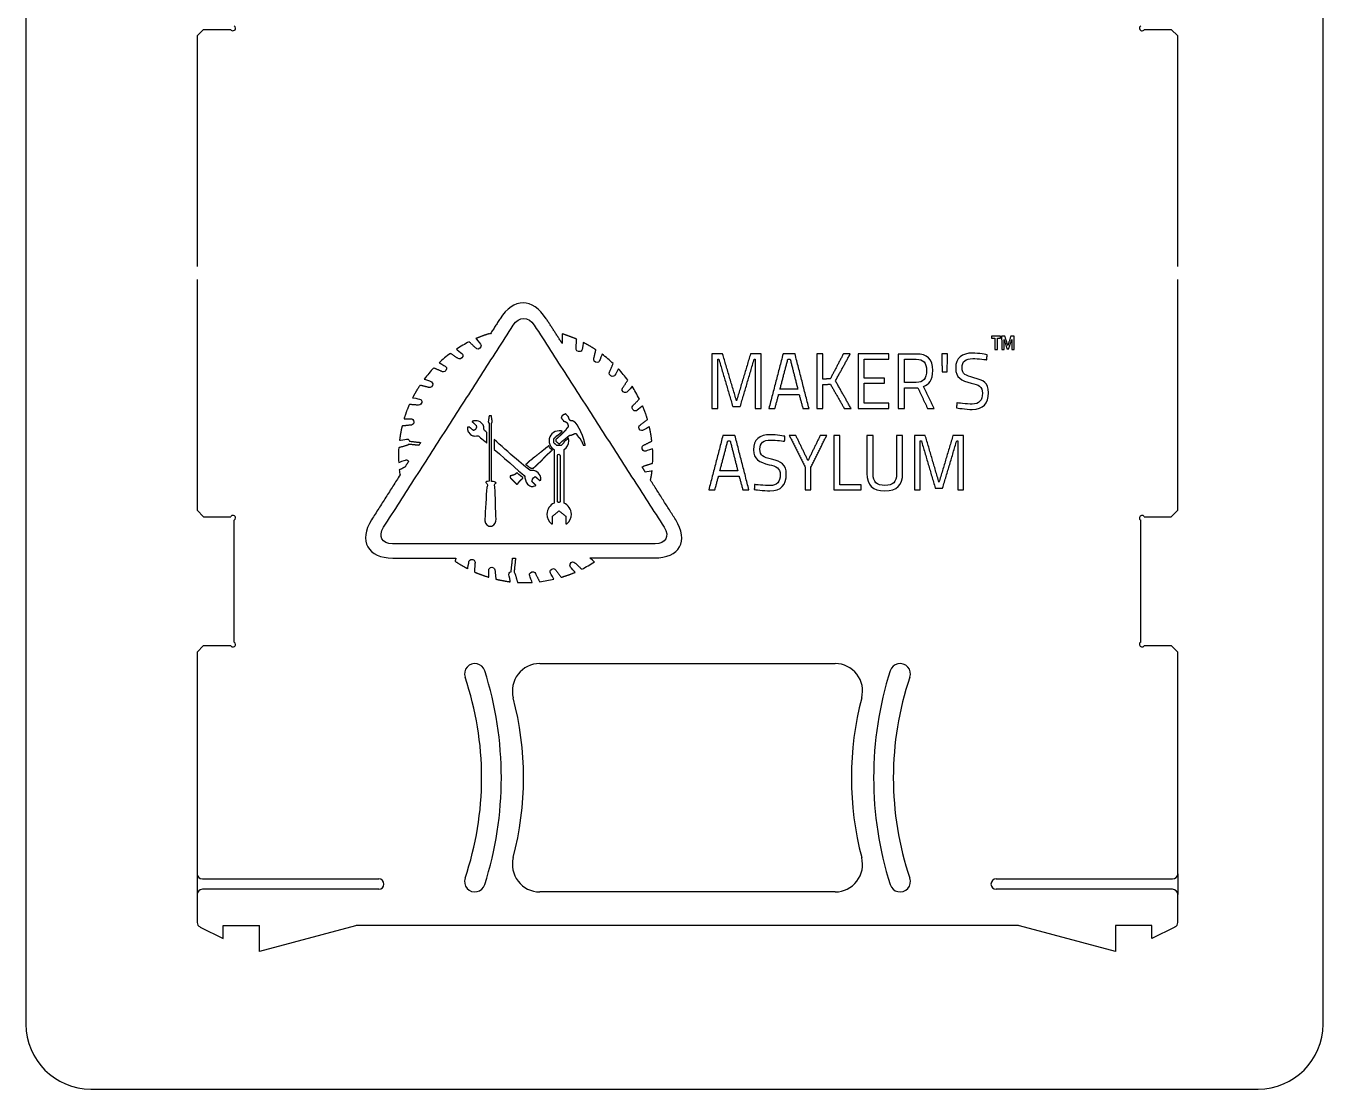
# Model space of a CAD drawing. Header units: millimetres. Extents: x 0 to 201, y 0 to 341.
# Drawn here: x 101 to 201, y 171 to 252.9 of the extents above; entities that cross this region are included whole.
import ezdxf

# ---------------------------------------------------------------- set-up
doc = ezdxf.new("R2010")
doc.units = ezdxf.units.MM
for name, color, linetype in [('Sketch', 7, 'CONTINUOUS'), ('Sketch003', 7, 'CONTINUOUS'), ('Sketch010', 7, 'CONTINUOUS')]:
    doc.layers.add(name, color=color, linetype=linetype)

msp = doc.modelspace()

# ---------------------------------------------------------------- linework, layer by layer
at = {"layer": 'Sketch'}
for p, q in [((101, 336), (101, 176)), ((201, 176), (201, 336)), ((106, 171), (196, 171))]:
    msp.add_line(p, q, dxfattribs=at)
for centre, start, end in [((106, 176), 180, -90), ((196, 176), -90, 0)]:
    msp.add_arc(centre, 5, start, end, dxfattribs=at)
at = {"layer": 'Sketch003'}
for p, q in [((114.7, 252.68), (114.2, 252.18)), ((114.2, 252.18), (114.2, 234.4)), ((114.7, 252.68), (116.79, 252.68)), ((187.21, 252.68), (189.3, 252.68)), ((189.8, 252.18), (189.3, 252.68)), ((189.8, 234.4), (189.8, 252.18)), ((114.2, 233.4), (114.2, 215.62)), ((189.8, 215.62), (189.8, 233.4)), ((114.2, 215.62), (114.7, 215.12)), ((114.7, 215.12), (116.79, 215.12)), ((187.21, 215.12), (189.3, 215.12)), ((189.3, 215.12), (189.8, 215.62)), ((117.06, 205.45), (117.06, 214.85)), ((186.94, 205.45), (186.94, 214.85)), ((114.7, 205.18), (114.2, 204.68)), ((114.7, 205.18), (116.79, 205.18)), ((187.21, 205.18), (189.3, 205.18)), ((189.8, 204.68), (189.3, 205.18)), ((114.2, 204.68), (114.2, 187.6)), ((189.8, 187.6), (189.8, 204.68)), ((140.61, 203.8), (163.39, 203.8)), ((114.2, 187.6), (114.2, 186)), ((114.6, 187.2), (128.2, 187.2)), ((175.8, 187.2), (189.4, 187.2)), ((189.8, 187.6), (189.8, 186)), ((114.2, 186), (114.2, 183.85)), ((128.2, 186.4), (114.6, 186.4)), ((163.39, 186.2), (140.61, 186.2)), ((189.4, 186.4), (175.8, 186.4)), ((189.8, 183.85), (189.8, 186)), ((114.42, 183.49), (116.2, 182.6)), ((116.2, 182.6), (116.2, 183.6)), ((116.2, 183.6), (119, 183.6)), ((119, 181.6), (119, 183.6)), ((126.41, 183.59), (119, 181.6)), ((177.48, 183.6), (126.52, 183.6)), ((185, 181.6), (177.59, 183.59)), ((185, 183.6), (185, 181.6)), ((187.8, 183.6), (185, 183.6)), ((187.8, 182.6), (187.8, 183.6)), ((189.58, 183.49), (187.8, 182.6))]:
    msp.add_line(p, q, dxfattribs=at)
for centre, radius, start, end in [((116.96, 252.78), 0.2, -150, 0), ((116.96, 252.78), 0.2, 0, 60), ((187.04, 252.78), 0.2, 120, -30), ((116.96, 215.02), 0.2, 0, 150), ((116.96, 215.02), 0.2, -60, 0), ((187.04, 215.02), 0.2, 30, -120), ((116.96, 205.28), 0.2, -150, 0), ((116.96, 205.28), 0.2, 0, 60), ((187.04, 205.28), 0.2, 120, -30), ((135.61, 203), 0.8, 17.606, -161.2816), ((110.4, 195), 27.25, -17.606, 17.606), ((140.61, 201.69), 2.11, 90, -165.36), ((163.39, 201.69), 2.11, -14.64, 90), ((193.6, 195), 27.25, 162.394, -162.394), ((168.39, 203), 0.8, -18.7184, 162.394), ((112, 195), 24.13, -18.7184, 18.7184), ((192, 195), 24.13, 161.2816, -161.2816), ((115, 195), 24.36, -14.64, 14.64), ((189, 195), 24.36, 165.36, -165.36), ((140.61, 188.31), 2.11, 165.36, -90), ((163.39, 188.31), 2.11, -90, 14.64), ((114.6, 187.6), 0.4, 180, -90), ((128.2, 186.8), 0.4, -90, 90), ((135.61, 187), 0.8, 161.2816, -17.606), ((168.39, 187), 0.8, -162.394, 18.7184), ((175.8, 186.8), 0.4, 90, -90), ((189.4, 187.6), 0.4, -90, 0), ((114.6, 186), 0.4, 90, 180), ((189.4, 186), 0.4, 0, 90), ((114.6, 183.85), 0.4, 180, -116.5651), ((126.52, 183.2), 0.4, 90, 105), ((177.48, 183.2), 0.4, 75, 90), ((189.4, 183.85), 0.4, -63.4349, 0)]:
    msp.add_arc(centre, radius, start, end, dxfattribs=at)
at = {"layer": 'Sketch010'}
for points, degree in [([(141.11, 230.38), (140.08, 232), (138.58, 232), (137.55, 230.38)], 3), ([(137.55, 230.38), (136.81, 229.22)], 1), ([(138.57, 229.88), (139.01, 230.58), (139.74, 230.58), (140.19, 229.88)], 3), ([(142.35, 228.46), (141.11, 230.38)], 1), ([(128.57, 214.3), (138.57, 229.88)], 1), ([(136.74, 229.23), (136.2, 229.07), (135.68, 228.85)], 2), ([(136.81, 229.22), (136.74, 229.23)], 1), ([(140.19, 229.88), (150.2, 214.31)], 1), ([(143.46, 228.8), (142.92, 229.04), (142.35, 229.21)], 2), ([(142.35, 229.21), (142.35, 228.67)], 1), ([(176.12, 229.04), (175.43, 229.04)], 1), ([(175.43, 229.04), (175.43, 228.87)], 1), ([(176.12, 228.87), (176.12, 229.04)], 1), ([(176.47, 229.04), (176.22, 229.04)], 1), ([(176.22, 229.04), (176.23, 228.01)], 1), ([(176.7, 228.32), (176.47, 229.04)], 1), ([(176.93, 229.04), (176.7, 228.32)], 1), ([(177.18, 229.04), (176.93, 229.04)], 1), ([(177.18, 228.01), (177.18, 229.04)], 1), ([(135.17, 228.6), (134.84, 228.43), (134.51, 228.25), (134.19, 228.04)], 3), ([(134.19, 228.04), (134.21, 228.03), (134.54, 227.75), (134.6, 227.69)], 3), ([(135.67, 228.13), (135.17, 228.6)], 1), ([(135.99, 228.1), (135.83, 227.96), (135.67, 228.13), (135.67, 228.13)], 3), ([(135.68, 228.85), (135.68, 228.85), (135.98, 228.5), (136.04, 228.43)], 3), ([(136.04, 228.43), (136.08, 228.37), (136.15, 228.24), (135.99, 228.1)], 3), ([(142.35, 228.67), (142.35, 228.66), (142.35, 228.47), (142.35, 228.46)], 3), ([(143.59, 227.85), (143.38, 227.89), (143.41, 228.12), (143.41, 228.12)], 3), ([(143.41, 228.12), (143.46, 228.8)], 1), ([(143.88, 228.02), (143.86, 227.94), (143.8, 227.81), (143.59, 227.85)], 3), ([(143.97, 228.55), (143.97, 228.53), (143.89, 228.1), (143.88, 228.02)], 3), ([(144.94, 227.98), (144.47, 228.3), (143.97, 228.55)], 2), ([(175.43, 228.87), (175.7, 228.87)], 1), ([(175.7, 228.87), (175.7, 228.02)], 1), ([(175.7, 228.02), (175.89, 228.02)], 1), ([(175.89, 228.02), (175.89, 228.87)], 1), ([(175.89, 228.87), (176.12, 228.87)], 1), ([(176.23, 228.01), (176.41, 228.01)], 1), ([(176.41, 228.01), (176.41, 228.78)], 1), ([(176.41, 228.78), (176.63, 228.07)], 1), ([(176.63, 228.07), (176.77, 228.07)], 1), ([(176.77, 228.07), (177, 228.78)], 1), ([(177, 228.78), (177, 228.01)], 1), ([(177, 228.01), (177.18, 228.01)], 1), ([(133.72, 227.71), (133.41, 227.49), (133.13, 227.24), (132.85, 226.99)], 3), ([(134.29, 227.33), (133.72, 227.71)], 1), ([(134.61, 227.36), (134.48, 227.19), (134.29, 227.33), (134.29, 227.33)], 3), ([(134.6, 227.69), (134.66, 227.64), (134.74, 227.52), (134.61, 227.36)], 3), ([(144.92, 227.02), (144.72, 227.1), (144.78, 227.32), (144.78, 227.32)], 3), ([(144.78, 227.32), (144.94, 227.98)], 1), ([(145.23, 227.15), (145.2, 227.07), (145.11, 226.96), (144.92, 227.02)], 3), ([(145.42, 227.65), (145.41, 227.61), (145.26, 227.21), (145.23, 227.15)], 3), ([(146.27, 226.92), (146.01, 227.17), (145.71, 227.42), (145.42, 227.65)], 3), ([(154.71, 227.67), (153.89, 227.67)], 1), ([(153.89, 227.67), (153.89, 223.46)], 1), ([(154.33, 223.46), (154.33, 227.25)], 1), ([(154.33, 227.25), (154.42, 227.25)], 1), ([(154.42, 227.25), (155.49, 223.61)], 1), ([(155.78, 224.06), (154.71, 227.67)], 1), ([(156.86, 227.67), (155.78, 224.06)], 1), ([(156.07, 223.61), (157.14, 227.25)], 1), ([(157.67, 227.67), (156.86, 227.67)], 1), ([(157.14, 227.25), (157.23, 227.25)], 1), ([(157.23, 227.25), (157.23, 223.46)], 1), ([(157.67, 223.46), (157.67, 227.67)], 1), ([(159.37, 227.67), (158.27, 223.46)], 1), ([(159.13, 224.94), (159.74, 227.25)], 1), ([(160.29, 227.67), (159.37, 227.67)], 1), ([(159.74, 227.25), (159.92, 227.25)], 1), ([(159.92, 227.25), (160.51, 224.94)], 1), ([(161.37, 223.46), (160.29, 227.67)], 1), ([(162.44, 227.67), (161.98, 227.67)], 1), ([(161.98, 227.67), (161.98, 223.46)], 1), ([(162.44, 225.72), (162.44, 227.67)], 1), ([(164.02, 227.67), (163.01, 225.75)], 1), ([(163.41, 225.59), (164.55, 227.67)], 1), ([(164.55, 227.67), (164.02, 227.67)], 1), ([(167.52, 227.67), (165.17, 227.67)], 1), ([(165.17, 227.67), (165.17, 223.46)], 1), ([(165.63, 225.81), (165.63, 227.25)], 1), ([(165.63, 227.25), (167.52, 227.25)], 1), ([(167.52, 227.25), (167.52, 227.67)], 1), ([(169.64, 227.66), (168.25, 227.66)], 1), ([(168.25, 227.66), (168.25, 223.45)], 1), ([(168.72, 225.47), (168.72, 227.26)], 1), ([(168.72, 227.26), (169.64, 227.26)], 1), ([(170.91, 226.39), (170.91, 227.27), (170.47, 227.66), (169.64, 227.66)], 3), ([(169.64, 227.26), (170.18, 227.26), (170.43, 226.98), (170.43, 226.39)], 3), ([(172.04, 227.68), (171.61, 227.68)], 1), ([(171.61, 227.68), (171.63, 226.29)], 1), ([(172.03, 226.29), (172.04, 227.68)], 1), ([(173.98, 227.73), (173.14, 227.73), (172.68, 227.36), (172.68, 226.56)], 3), ([(173.17, 226.6), (173.17, 227.11), (173.44, 227.31), (174, 227.31)], 3), ([(175.1, 227.6), (175.1, 227.6), (174.45, 227.73), (173.98, 227.73)], 3), ([(174, 227.31), (174.41, 227.31), (175.08, 227.22), (175.08, 227.22)], 3), ([(175.08, 227.22), (175.1, 227.6)], 1), ([(132.44, 226.59), (132.19, 226.32), (131.94, 226.02), (131.71, 225.73)], 3), ([(133.07, 226.31), (132.44, 226.59)], 1), ([(132.85, 226.99), (132.89, 226.98), (133.25, 226.76), (133.32, 226.72)], 3), ([(133.38, 226.4), (133.28, 226.21), (133.07, 226.31), (133.07, 226.31)], 3), ([(133.32, 226.72), (133.38, 226.68), (133.49, 226.58), (133.38, 226.4)], 3), ([(146.08, 225.98), (145.9, 226.08), (146, 226.29), (146, 226.29)], 3), ([(146, 226.29), (146.27, 226.92)], 1), ([(146.41, 226.04), (146.37, 225.98), (146.27, 225.87), (146.08, 225.98)], 3), ([(146.68, 226.51), (146.66, 226.47), (146.45, 226.11), (146.41, 226.04)], 3), ([(147.4, 225.64), (147.18, 225.95), (146.93, 226.23), (146.68, 226.51)], 3), ([(170.43, 226.39), (170.43, 225.77), (170.18, 225.47), (169.64, 225.47)], 3), ([(170.2, 225.16), (170.6, 225.3), (170.91, 225.62), (170.91, 226.39)], 3), ([(171.63, 226.29), (172.03, 226.29)], 1), ([(172.68, 226.56), (172.68, 225.84), (173.1, 225.61), (173.88, 225.42)], 3), ([(174.08, 225.83), (173.44, 226), (173.17, 226.1), (173.17, 226.6)], 3), ([(131.38, 225.25), (131.06, 224.78), (130.81, 224.29)], 2), ([(132.04, 225.09), (131.38, 225.25)], 1), ([(131.71, 225.73), (131.75, 225.72), (132.15, 225.57), (132.21, 225.54)], 3), ([(132.34, 225.23), (132.26, 225.03), (132.04, 225.09), (132.04, 225.09)], 3), ([(132.21, 225.54), (132.29, 225.51), (132.4, 225.43), (132.34, 225.23)], 3), ([(147.04, 224.75), (146.88, 224.88), (147.02, 225.07), (147.02, 225.07)], 3), ([(147.02, 225.07), (147.4, 225.64)], 1), ([(147.73, 225.17), (147.72, 225.15), (147.43, 224.82), (147.38, 224.76)], 3), ([(148.29, 224.19), (148.12, 224.52), (147.94, 224.86), (147.73, 225.17)], 3), ([(163.01, 225.75), (162.44, 225.72)], 1), ([(162.44, 225.31), (163.02, 225.33)], 1), ([(162.44, 223.46), (162.44, 225.31)], 1), ([(163.02, 225.33), (164.09, 223.46)], 1), ([(164.61, 223.46), (163.41, 225.59)], 1), ([(167.18, 225.81), (165.63, 225.81)], 1), ([(165.63, 223.88), (165.63, 225.4)], 1), ([(165.63, 225.4), (167.18, 225.4)], 1), ([(167.18, 225.4), (167.18, 225.81)], 1), ([(169.64, 225.47), (168.72, 225.47)], 1), ([(168.72, 223.45), (168.72, 225.06)], 1), ([(168.72, 225.06), (169.76, 225.06)], 1), ([(169.76, 225.06), (170.51, 223.46)], 1), ([(171.01, 223.46), (170.2, 225.16)], 1), ([(173.88, 225.42), (174.45, 225.29), (174.74, 225.15), (174.74, 224.64)], 3), ([(175.21, 224.68), (175.21, 225.44), (174.83, 225.64), (174.08, 225.83)], 3), ([(130.81, 224.29), (130.82, 224.29), (131.26, 224.2), (131.34, 224.19)], 3), ([(131.34, 224.19), (131.42, 224.17), (131.55, 224.11), (131.51, 223.91)], 3), ([(147.38, 224.76), (147.33, 224.7), (147.21, 224.62), (147.04, 224.75)], 3), ([(147.81, 223.7), (148.29, 224.19)], 1), ([(158.74, 223.46), (159.03, 224.53)], 1), ([(159.03, 224.53), (160.61, 224.53)], 1), ([(160.51, 224.94), (159.13, 224.94)], 1), ([(160.61, 224.53), (160.9, 223.46)], 1), ([(173.95, 223.39), (174.81, 223.39), (175.21, 223.84), (175.21, 224.68)], 3), ([(174.74, 224.64), (174.74, 224.09), (174.49, 223.8), (173.95, 223.8)], 3), ([(130.56, 223.77), (130.32, 223.23), (130.15, 222.66)], 2), ([(131.24, 223.72), (130.56, 223.77)], 1), ([(131.51, 223.91), (131.47, 223.7), (131.24, 223.72), (131.24, 223.72)], 3), ([(142.5, 223), (142.48, 222.99)], 1), ([(142.52, 223.01), (142.5, 223)], 1), ([(142.55, 223.01), (142.52, 223.01)], 1), ([(142.57, 223.02), (142.55, 223.01)], 1), ([(142.6, 223.03), (142.57, 223.02)], 1), ([(142.61, 223.04), (142.6, 223.03)], 1), ([(142.83, 222.81), (142.61, 223.04)], 1), ([(147.79, 223.37), (147.65, 223.53), (147.81, 223.7), (147.81, 223.7)], 3), ([(148.12, 223.33), (148.06, 223.28), (147.93, 223.21), (147.79, 223.37)], 3), ([(148.54, 223.67), (148.54, 223.67), (148.19, 223.37), (148.12, 223.33)], 3), ([(148.92, 222.61), (148.76, 223.15), (148.54, 223.67)], 2), ([(153.89, 223.46), (154.33, 223.46)], 1), ([(155.49, 223.61), (156.07, 223.61)], 1), ([(157.23, 223.46), (157.67, 223.46)], 1), ([(158.27, 223.46), (158.74, 223.46)], 1), ([(160.9, 223.46), (161.37, 223.46)], 1), ([(161.98, 223.46), (162.44, 223.46)], 1), ([(164.09, 223.46), (164.61, 223.46)], 1), ([(165.17, 223.46), (167.52, 223.46)], 1), ([(167.52, 223.88), (165.63, 223.88)], 1), ([(167.52, 223.46), (167.52, 223.88)], 1), ([(168.25, 223.45), (168.72, 223.45)], 1), ([(170.51, 223.46), (171.01, 223.46)], 1), ([(172.77, 223.89), (172.74, 223.51)], 1), ([(172.74, 223.51), (172.74, 223.51), (173.47, 223.39), (173.95, 223.39)], 3), ([(173.95, 223.8), (173.55, 223.8), (172.77, 223.89), (172.77, 223.89)], 3), ([(130, 222.11), (129.87, 221.56), (129.8, 221.01)], 2), ([(130.68, 222.18), (130, 222.11)], 1), ([(130.15, 222.66), (130.69, 222.66)], 1), ([(130.91, 222.41), (130.91, 222.2), (130.68, 222.18), (130.68, 222.18)], 3), ([(130.69, 222.66), (130.77, 222.66), (130.91, 222.62), (130.91, 222.41)], 3), ([(135.04, 222.02), (135.04, 222.02), (134.96, 221.72), (135.27, 221.45)], 3), ([(135.19, 222.03), (135.04, 222.02)], 1), ([(135.5, 221.76), (135.19, 222.03)], 1), ([(135.42, 222.47), (135.39, 222.45), (135.39, 222.45)], 2), ([(135.39, 222.45), (135.72, 222.15)], 1), ([(135.5, 222.5), (135.42, 222.47)], 1), ([(135.67, 222.52), (135.56, 222.52), (135.5, 222.5)], 2), ([(135.71, 222.52), (135.67, 222.52)], 1), ([(136.13, 222.33), (135.96, 222.48), (135.81, 222.52), (135.71, 222.52)], 3), ([(135.72, 222.15), (135.74, 222.06), (135.73, 221.99), (135.71, 221.94)], 3), ([(136.33, 221.8), (136.3, 221.91), (136.32, 222.16), (136.13, 222.33)], 3), ([(136.71, 222.9), (136.64, 222.44)], 1), ([(136.64, 222.44), (136.64, 222.44), (136.72, 222.31), (136.72, 222.31)], 3), ([(136.88, 222.9), (136.71, 222.9)], 1), ([(136.72, 222.31), (136.72, 217.85)], 1), ([(136.95, 222.44), (136.88, 222.9)], 1), ([(136.89, 222.3), (136.89, 222.3), (136.95, 222.44), (136.95, 222.44)], 3), ([(136.89, 217.84), (136.89, 222.3)], 1), ([(142.28, 222.78), (142.27, 222.76)], 1), ([(142.27, 222.76), (142.27, 222.74)], 1), ([(142.27, 222.74), (142.45, 222.49)], 1), ([(142.29, 222.82), (142.28, 222.8)], 1), ([(142.28, 222.8), (142.28, 222.78)], 1), ([(142.3, 222.84), (142.29, 222.82)], 1), ([(142.31, 222.85), (142.3, 222.84)], 1), ([(142.32, 222.87), (142.31, 222.85)], 1), ([(142.33, 222.89), (142.32, 222.87)], 1), ([(142.34, 222.9), (142.33, 222.89)], 1), ([(142.36, 222.91), (142.34, 222.9)], 1), ([(142.37, 222.93), (142.36, 222.91)], 1), ([(142.38, 222.94), (142.37, 222.93)], 1), ([(142.4, 222.95), (142.38, 222.94)], 1), ([(142.41, 222.95), (142.4, 222.95)], 1), ([(142.42, 222.96), (142.41, 222.95)], 1), ([(142.44, 222.97), (142.42, 222.96)], 1), ([(142.46, 222.98), (142.44, 222.97)], 1), ([(142.45, 222.49), (142.47, 222.48)], 1), ([(142.48, 222.99), (142.46, 222.98)], 1), ([(142.47, 222.48), (142.5, 222.48)], 1), ([(142.5, 222.48), (142.52, 222.47)], 1), ([(142.52, 222.47), (142.54, 222.47)], 1), ([(142.54, 222.47), (142.58, 222.45)], 1), ([(142.58, 222.45), (142.61, 222.43)], 1), ([(142.61, 222.43), (142.65, 222.41)], 1), ([(142.65, 222.41), (142.68, 222.39)], 1), ([(142.68, 222.39), (142.69, 222.37)], 1), ([(142.69, 222.37), (142.7, 222.37)], 1), ([(142.7, 222.37), (142.72, 222.35)], 1), ([(142.72, 222.35), (142.73, 222.34)], 1), ([(142.73, 222.34), (142.74, 222.32)], 1), ([(142.74, 222.32), (142.75, 222.3)], 1), ([(142.75, 222.3), (142.75, 222.28)], 1), ([(142.75, 222.28), (142.76, 222.26)], 1), ([(142.76, 222.26), (142.77, 222.25)], 1), ([(142.77, 222.25), (142.77, 222.22)], 1), ([(142.77, 222.22), (142.78, 222.2)], 1), ([(142.78, 222.2), (142.78, 222.18)], 1), ([(142.78, 222.18), (142.79, 222.17)], 1), ([(142.79, 222.04), (142.78, 221.99)], 1), ([(142.79, 222.17), (142.79, 222.14)], 1), ([(142.79, 222.14), (142.79, 222.12)], 1), ([(142.79, 222.12), (142.79, 222.09)], 1), ([(142.79, 222.09), (142.79, 222.04)], 1), ([(142.84, 222.79), (142.83, 222.81)], 1), ([(142.84, 222.76), (142.84, 222.79)], 1), ([(142.85, 222.75), (142.84, 222.76)], 1), ([(142.86, 222.73), (142.85, 222.75)], 1), ([(142.86, 222.72), (142.86, 222.73)], 1), ([(142.86, 222.71), (142.86, 222.72)], 1), ([(142.87, 222.69), (142.86, 222.71)], 1), ([(142.88, 222.67), (142.87, 222.69)], 1), ([(142.89, 222.65), (142.88, 222.67)], 1), ([(142.89, 222.64), (142.89, 222.65)], 1), ([(142.9, 222.62), (142.89, 222.64)], 1), ([(142.91, 222.61), (142.9, 222.62)], 1), ([(142.92, 222.59), (142.91, 222.61)], 1), ([(142.93, 222.58), (142.92, 222.59)], 1), ([(142.93, 222.57), (142.93, 222.58)], 1), ([(142.94, 222.57), (142.93, 222.57)], 1), ([(142.95, 222.57), (142.94, 222.57)], 1), ([(142.96, 222.55), (142.95, 222.57)], 1), ([(142.97, 222.54), (142.96, 222.55)], 1), ([(142.98, 222.54), (142.97, 222.54)], 1), ([(142.98, 222.53), (142.98, 222.54)], 1), ([(142.99, 222.52), (142.98, 222.53)], 1), ([(143, 222.52), (142.99, 222.52)], 1), ([(143, 222.51), (143, 222.52)], 1), ([(143.01, 222.51), (143, 222.51)], 1), ([(143.02, 222.51), (143.01, 222.51)], 1), ([(143.03, 222.5), (143.02, 222.51)], 1), ([(143.04, 222.5), (143.03, 222.5)], 1), ([(143.05, 222.5), (143.04, 222.5)], 1), ([(143.07, 222.5), (143.05, 222.5)], 1), ([(143.08, 222.5), (143.07, 222.5)], 1), ([(143.09, 222.5), (143.08, 222.5)], 1), ([(143.1, 222.5), (143.09, 222.5)], 1), ([(143.12, 222.5), (143.1, 222.5)], 1), ([(143.13, 222.51), (143.12, 222.5)], 1), ([(143.14, 222.51), (143.13, 222.51)], 1), ([(143.17, 222.5), (143.14, 222.51)], 1), ([(143.19, 222.48), (143.17, 222.5)], 1), ([(143.22, 222.47), (143.19, 222.48)], 1), ([(143.25, 222.45), (143.22, 222.47)], 1), ([(143.29, 222.42), (143.25, 222.45)], 1), ([(143.31, 222.4), (143.29, 222.42)], 1), ([(143.34, 222.38), (143.31, 222.4)], 1), ([(143.37, 222.36), (143.34, 222.38)], 1), ([(143.39, 222.33), (143.37, 222.36)], 1), ([(143.42, 222.3), (143.39, 222.33)], 1), ([(143.45, 222.26), (143.42, 222.3)], 1), ([(143.47, 222.22), (143.45, 222.26)], 1), ([(143.5, 222.19), (143.47, 222.22)], 1), ([(143.53, 222.16), (143.5, 222.19)], 1), ([(143.55, 222.11), (143.53, 222.16)], 1), ([(143.57, 222.07), (143.55, 222.11)], 1), ([(143.62, 221.99), (143.57, 222.07)], 1), ([(148.28, 221.89), (148.18, 222.07), (148.37, 222.2), (148.37, 222.2)], 3), ([(148.37, 222.2), (148.92, 222.61)], 1), ([(149.06, 222.05), (149.05, 222.04), (148.66, 221.82), (148.59, 221.79)], 3), ([(149.25, 220.94), (149.19, 221.51), (149.06, 222.05)], 2), ([(129.8, 221.01), (129.83, 221.02), (130.26, 221.08), (130.33, 221.1)], 3), ([(130.33, 221.1), (130.41, 221.11), (130.53, 221.1), (130.58, 220.94)], 3), ([(135.27, 221.45), (135.38, 221.36), (135.5, 221.34), (135.61, 221.34)], 3), ([(135.57, 221.79), (135.5, 221.76)], 1), ([(135.65, 221.84), (135.57, 221.79)], 1), ([(135.61, 221.34), (135.71, 221.34), (135.8, 221.36), (135.84, 221.36)], 3), ([(135.71, 221.94), (135.69, 221.91), (135.67, 221.86), (135.65, 221.84)], 3), ([(135.84, 221.36), (135.85, 221.36)], 1), ([(135.85, 221.36), (135.86, 221.36), (136.14, 221.12), (136.54, 220.79)], 3), ([(136.53, 221.6), (136.41, 221.71), (136.33, 221.79), (136.33, 221.8)], 3), ([(136.54, 221.6), (136.53, 221.6)], 1), ([(136.54, 220.79), (136.54, 221.6)], 1), ([(139.9, 218.69), (139.68, 218.76), (138.08, 220.17), (137.1, 221.07)], 3), ([(137.1, 221.07), (137.1, 220.31)], 1), ([(142.1, 221.74), (141.67, 221.74), (141.33, 221.4), (141.33, 220.97)], 3), ([(141.7, 221.13), (141.94, 221.38)], 1), ([(141.7, 221.12), (141.7, 221.13)], 1), ([(141.7, 220.95), (141.7, 221.12)], 1), ([(142.17, 221.35), (141.86, 221.08)], 1), ([(141.86, 221.08), (141.86, 220.94)], 1), ([(141.94, 221.38), (141.99, 221.38)], 1), ([(141.99, 221.38), (142.08, 221.46)], 1), ([(142.08, 221.46), (142.13, 221.5)], 1), ([(142.35, 221.7), (142.23, 221.74), (142.1, 221.74)], 2), ([(142.11, 220.73), (142.43, 221.01)], 1), ([(142.13, 221.5), (142.18, 221.54)], 1), ([(142.21, 221.4), (142.17, 221.35)], 1), ([(142.18, 221.54), (142.2, 221.56)], 1), ([(142.2, 221.56), (142.21, 221.58)], 1), ([(142.21, 221.58), (142.26, 221.61)], 1), ([(142.25, 221.43), (142.21, 221.4)], 1), ([(142.28, 221.46), (142.25, 221.43)], 1), ([(142.26, 221.61), (142.31, 221.66)], 1), ([(142.3, 221.48), (142.28, 221.46)], 1), ([(142.35, 221.53), (142.3, 221.48)], 1), ([(142.31, 221.66), (142.35, 221.7)], 1), ([(142.4, 221.58), (142.35, 221.53)], 1), ([(142.44, 221.61), (142.4, 221.58)], 1), ([(142.43, 221.01), (142.53, 221.08)], 1), ([(142.49, 221.66), (142.44, 221.61)], 1), ([(142.5, 221.68), (142.49, 221.66)], 1), ([(142.51, 221.69), (142.5, 221.68)], 1), ([(142.54, 221.71), (142.51, 221.69)], 1), ([(142.53, 221.08), (142.62, 221.16)], 1), ([(142.62, 221.8), (142.54, 221.71)], 1), ([(142.7, 221.06), (142.6, 220.99)], 1), ([(142.63, 221.81), (142.62, 221.8)], 1), ([(142.62, 221.16), (142.72, 221.24)], 1), ([(142.64, 221.85), (142.63, 221.83)], 1), ([(142.63, 221.83), (142.63, 221.81)], 1), ([(142.65, 221.86), (142.64, 221.85)], 1), ([(142.66, 221.89), (142.65, 221.88)], 1), ([(142.65, 221.88), (142.65, 221.86)], 1), ([(142.67, 221.9), (142.66, 221.89)], 1), ([(142.69, 221.92), (142.67, 221.9)], 1), ([(142.71, 221.93), (142.69, 221.92)], 1), ([(142.79, 221.14), (142.7, 221.06)], 1), ([(142.72, 221.95), (142.71, 221.93)], 1), ([(142.75, 221.97), (142.72, 221.95)], 1), ([(142.72, 221.24), (142.82, 221.32)], 1), ([(142.76, 221.98), (142.75, 221.97)], 1), ([(142.78, 221.99), (142.76, 221.98)], 1), ([(142.82, 221.17), (142.79, 221.14)], 1), ([(142.82, 221.32), (142.93, 221.41)], 1), ([(142.85, 220.97), (142.85, 221.07), (142.82, 221.17)], 2), ([(142.93, 221.41), (142.94, 221.41)], 1), ([(142.94, 221.41), (142.96, 221.41)], 1), ([(142.96, 221.41), (142.97, 221.41)], 1), ([(142.97, 221.41), (142.98, 221.41)], 1), ([(142.98, 221.41), (142.99, 221.41)], 1), ([(142.99, 221.41), (143.02, 221.41)], 1), ([(143.02, 221.41), (143.04, 221.41)], 1), ([(143.04, 221.41), (143.06, 221.42)], 1), ([(143.06, 221.42), (143.08, 221.42)], 1), ([(143.08, 221.42), (143.09, 221.43)], 1), ([(143.09, 221.43), (143.1, 221.43)], 1), ([(143.1, 221.43), (143.11, 221.44)], 1), ([(143.11, 221.44), (143.14, 221.45)], 1), ([(143.14, 221.45), (143.17, 221.46)], 1), ([(143.17, 221.46), (143.19, 221.47)], 1), ([(143.19, 221.47), (143.22, 221.49)], 1), ([(143.22, 221.49), (143.24, 221.49)], 1), ([(143.24, 221.49), (143.26, 221.5)], 1), ([(143.26, 221.5), (143.29, 221.52)], 1), ([(143.29, 221.52), (143.3, 221.52)], 1), ([(143.3, 221.52), (143.31, 221.53)], 1), ([(143.31, 221.53), (143.32, 221.54)], 1), ([(143.32, 221.54), (143.34, 221.54)], 1), ([(143.34, 221.54), (143.36, 221.54)], 1), ([(143.36, 221.54), (143.37, 221.54)], 1), ([(143.37, 221.54), (143.38, 221.54)], 1), ([(143.38, 221.54), (143.39, 221.54)], 1), ([(143.39, 221.54), (143.4, 221.53)], 1), ([(143.4, 221.53), (143.42, 221.52)], 1), ([(143.42, 221.52), (143.43, 221.51)], 1), ([(143.43, 221.51), (143.44, 221.5)], 1), ([(143.44, 221.5), (143.45, 221.49)], 1), ([(143.45, 221.49), (143.46, 221.47)], 1), ([(143.46, 221.47), (143.47, 221.46)], 1), ([(143.47, 221.46), (143.48, 221.44)], 1), ([(143.48, 221.44), (143.48, 221.42)], 1), ([(143.48, 221.42), (143.49, 221.4)], 1), ([(143.49, 221.4), (143.5, 221.38)], 1), ([(143.5, 221.38), (143.54, 221.35)], 1), ([(143.54, 221.35), (143.55, 221.33)], 1), ([(143.55, 221.33), (143.56, 221.31)], 1), ([(143.56, 221.31), (143.6, 221.27)], 1), ([(143.6, 221.27), (143.63, 221.23)], 1), ([(143.66, 221.91), (143.62, 221.99)], 1), ([(143.63, 221.23), (143.67, 221.2)], 1), ([(143.69, 221.86), (143.66, 221.91)], 1), ([(143.67, 221.2), (143.7, 221.16)], 1), ([(143.71, 221.82), (143.69, 221.86)], 1), ([(143.7, 221.16), (143.73, 221.11)], 1), ([(143.75, 221.74), (143.71, 221.82)], 1), ([(143.73, 221.11), (143.75, 221.09)], 1), ([(143.78, 221.66), (143.75, 221.74)], 1), ([(143.75, 221.09), (143.75, 221.06)], 1), ([(143.75, 221.06), (143.78, 221.02)], 1), ([(143.82, 221.58), (143.78, 221.66)], 1), ([(143.78, 221.02), (143.81, 220.97)], 1), ([(143.86, 221.5), (143.82, 221.58)], 1), ([(143.88, 221.45), (143.86, 221.5)], 1), ([(143.9, 221.41), (143.88, 221.45)], 1), ([(143.93, 221.33), (143.9, 221.41)], 1), ([(143.94, 221.29), (143.93, 221.33)], 1), ([(143.95, 221.25), (143.94, 221.29)], 1), ([(143.97, 221.21), (143.95, 221.25)], 1), ([(143.98, 221.17), (143.97, 221.21)], 1), ([(143.99, 221.13), (143.98, 221.17)], 1), ([(144.01, 221.08), (143.99, 221.13)], 1), ([(144.02, 221.04), (144.01, 221.08)], 1), ([(144.03, 221.01), (144.02, 221.04)], 1), ([(144.04, 220.96), (144.03, 221.01)], 1), ([(148.59, 221.79), (148.53, 221.75), (148.38, 221.71), (148.28, 221.89)], 3), ([(154.73, 221.39), (153.64, 217.18)], 1), ([(155.66, 221.39), (154.73, 221.39)], 1), ([(156.74, 217.18), (155.66, 221.39)], 1), ([(158.39, 221.44), (157.55, 221.44), (157.09, 221.08), (157.09, 220.27)], 3), ([(157.58, 220.32), (157.58, 220.83), (157.85, 221.03), (158.41, 221.03)], 3), ([(159.51, 221.32), (159.51, 221.32), (158.86, 221.44), (158.39, 221.44)], 3), ([(158.41, 221.03), (158.82, 221.03), (159.49, 220.94), (159.49, 220.94)], 3), ([(159.49, 220.94), (159.51, 221.32)], 1), ([(160.35, 221.39), (159.85, 221.39)], 1), ([(159.85, 221.39), (161.08, 218.94)], 1), ([(161.29, 219.45), (160.35, 221.39)], 1), ([(162.24, 221.39), (161.29, 219.45)], 1), ([(161.52, 218.94), (162.74, 221.39)], 1), ([(162.74, 221.39), (162.24, 221.39)], 1), ([(163.75, 221.39), (163.28, 221.39)], 1), ([(163.28, 221.39), (163.28, 217.18)], 1), ([(163.75, 217.58), (163.75, 221.39)], 1), ([(166.3, 221.39), (165.84, 221.39)], 1), ([(165.84, 221.39), (165.84, 218.46)], 1), ([(166.31, 221.39), (166.3, 221.39)], 1), ([(166.31, 218.43), (166.31, 221.39)], 1), ([(168.59, 221.39), (168.12, 221.39)], 1), ([(168.12, 221.39), (168.12, 218.43)], 1), ([(168.59, 218.46), (168.59, 221.39)], 1), ([(170.33, 221.39), (169.5, 221.39)], 1), ([(169.5, 221.39), (169.5, 217.18)], 1), ([(171.39, 217.77), (170.33, 221.39)], 1), ([(172.47, 221.39), (171.39, 217.77)], 1), ([(173.28, 221.39), (172.47, 221.39)], 1), ([(173.28, 217.18), (173.28, 221.39)], 1), ([(129.74, 220.43), (129.73, 220.23), (129.72, 220.04), (129.72, 219.84)], 3), ([(130.4, 220.63), (129.74, 220.43)], 1), ([(130.52, 220.7), (130.46, 220.65), (130.4, 220.63), (130.4, 220.63)], 3), ([(131.28, 220.62), (130.52, 220.7)], 1), ([(130.58, 220.94), (131.43, 220.84)], 1), ([(131.43, 220.84), (131.28, 220.62)], 1), ([(137.1, 220.31), (138.14, 219.41), (139.45, 218.26), (139.46, 218.22)], 3), ([(140.63, 220.04), (140.21, 219.71)], 1), ([(140.71, 220.1), (140.63, 220.04)], 1), ([(140.72, 220.11), (140.71, 220.1)], 1), ([(140.73, 220.12), (140.72, 220.11)], 1), ([(140.75, 220.14), (140.73, 220.12)], 1), ([(140.8, 220.18), (140.75, 220.14)], 1), ([(140.85, 220.22), (140.8, 220.18)], 1), ([(140.89, 220.26), (140.85, 220.22)], 1), ([(140.94, 220.29), (140.89, 220.26)], 1), ([(140.99, 220.33), (140.94, 220.29)], 1), ([(141.08, 220.41), (140.99, 220.33)], 1), ([(141.18, 220.48), (141.08, 220.41)], 1), ([(141.27, 220.56), (141.18, 220.48)], 1), ([(141.29, 220.58), (141.27, 220.56)], 1), ([(141.31, 220.59), (141.29, 220.58)], 1), ([(141.29, 220), (141.38, 220.07)], 1), ([(141.59, 220.26), (141.46, 220.34), (141.37, 220.45), (141.31, 220.59)], 3), ([(141.33, 220.97), (141.33, 220.8), (141.4, 220.65)], 2), ([(141.38, 220.07), (141.46, 220.15)], 1), ([(141.4, 220.65), (141.49, 220.45), (141.67, 220.32)], 2), ([(141.46, 220.15), (141.55, 220.23)], 1), ([(141.55, 220.23), (141.59, 220.26)], 1), ([(141.67, 220.32), (141.72, 220.29)], 1), ([(141.7, 220.81), (141.7, 220.95)], 1), ([(141.94, 220.6), (141.7, 220.81)], 1), ([(141.72, 220.29), (141.72, 216.17)], 1), ([(141.86, 220.94), (142.1, 220.73)], 1), ([(141.96, 220.6), (141.94, 220.6)], 1), ([(142.15, 220.6), (141.96, 220.6)], 1), ([(142.1, 220.73), (142.11, 220.73)], 1), ([(142.25, 220.6), (142.15, 220.6)], 1), ([(142.46, 220.81), (142.25, 220.6)], 1), ([(142.51, 220.91), (142.46, 220.87)], 1), ([(142.46, 220.87), (142.46, 220.81)], 1), ([(142.49, 220.31), (142.71, 220.45), (142.85, 220.69), (142.85, 220.97)], 3), ([(142.49, 216.17), (142.49, 220.31)], 1), ([(142.6, 220.99), (142.51, 220.91)], 1), ([(143.81, 220.97), (143.84, 220.92)], 1), ([(143.84, 220.92), (143.86, 220.89)], 1), ([(143.86, 220.89), (143.87, 220.86)], 1), ([(143.87, 220.86), (143.89, 220.81)], 1), ([(143.89, 220.81), (143.92, 220.75)], 1), ([(143.92, 220.75), (143.94, 220.69)], 1), ([(143.94, 220.69), (143.96, 220.64)], 1), ([(143.96, 220.64), (143.98, 220.63)], 1), ([(143.98, 220.63), (144.01, 220.63)], 1), ([(144.01, 220.63), (144.03, 220.63)], 1), ([(144.03, 220.63), (144.06, 220.63)], 1), ([(144.05, 220.92), (144.04, 220.96)], 1), ([(144.06, 220.88), (144.05, 220.92)], 1), ([(144.07, 220.84), (144.06, 220.88)], 1), ([(144.06, 220.63), (144.08, 220.64)], 1), ([(144.09, 220.76), (144.07, 220.84)], 1), ([(144.08, 220.64), (144.1, 220.64)], 1), ([(144.13, 220.65), (144.09, 220.76)], 1), ([(144.1, 220.64), (144.11, 220.65)], 1), ([(144.11, 220.65), (144.13, 220.65)], 1), ([(148.51, 220.34), (148.43, 220.54), (148.64, 220.64), (148.64, 220.64)], 3), ([(148.8, 220.18), (148.73, 220.15), (148.58, 220.14), (148.51, 220.34)], 3), ([(148.64, 220.64), (149.25, 220.94)], 1), ([(149.31, 220.36), (149.27, 220.35), (148.87, 220.2), (148.8, 220.18)], 3), ([(149.33, 219.83), (149.33, 220.01), (149.32, 220.18), (149.31, 220.36)], 3), ([(154.5, 218.66), (155.11, 220.97)], 1), ([(155.11, 220.97), (155.29, 220.97)], 1), ([(155.29, 220.97), (155.88, 218.66)], 1), ([(157.09, 220.27), (157.09, 219.56), (157.51, 219.32), (158.29, 219.13)], 3), ([(158.49, 219.55), (157.85, 219.71), (157.58, 219.82), (157.58, 220.32)], 3), ([(169.93, 217.18), (169.94, 220.97)], 1), ([(169.94, 220.97), (170.03, 220.97)], 1), ([(170.03, 220.97), (171.1, 217.33)], 1), ([(171.67, 217.33), (172.76, 220.97)], 1), ([(172.76, 220.97), (172.84, 220.97)], 1), ([(172.84, 220.97), (172.84, 217.18)], 1), ([(129.72, 219.84), (129.72, 219.66), (129.73, 219.49), (129.74, 219.3)], 3), ([(129.74, 219.3), (129.78, 219.31), (130.18, 219.47), (130.25, 219.49)], 3), ([(130.5, 219.39), (130.22, 218.94)], 1), ([(130.25, 219.49), (130.31, 219.5), (130.43, 219.52), (130.5, 219.39)], 3), ([(139.55, 219.16), (139.53, 219.15)], 1), ([(139.53, 219.15), (139.83, 218.91), (139.92, 218.87)], 2), ([(139.59, 219.19), (139.55, 219.16)], 1), ([(139.63, 219.23), (139.59, 219.19)], 1), ([(139.68, 219.28), (139.63, 219.23)], 1), ([(139.72, 219.32), (139.68, 219.28)], 1), ([(139.76, 219.36), (139.72, 219.32)], 1), ([(139.81, 219.4), (139.76, 219.36)], 1), ([(139.86, 219.44), (139.81, 219.4)], 1), ([(139.88, 219.45), (139.86, 219.44)], 1), ([(139.9, 219.46), (139.88, 219.45)], 1), ([(139.95, 219.5), (139.9, 219.46)], 1), ([(140.01, 219.55), (139.95, 219.5)], 1), ([(140.04, 219.58), (140.01, 219.55)], 1), ([(140.09, 219.62), (140.04, 219.58)], 1), ([(140.13, 219.66), (140.09, 219.62)], 1), ([(140.21, 219.71), (140.13, 219.66)], 1), ([(140.21, 218.94), (140.28, 219.01)], 1), ([(140.28, 219.01), (140.31, 219.04)], 1), ([(140.31, 219.04), (140.39, 219.11)], 1), ([(140.39, 219.11), (140.42, 219.14)], 1), ([(140.42, 219.14), (140.47, 219.18)], 1), ([(140.47, 219.18), (140.5, 219.22)], 1), ([(140.5, 219.22), (140.58, 219.29)], 1), ([(140.58, 219.29), (140.66, 219.35)], 1), ([(140.66, 219.35), (140.73, 219.42)], 1), ([(140.73, 219.42), (140.8, 219.49)], 1), ([(140.8, 219.49), (140.96, 219.69)], 1), ([(140.96, 219.69), (141.04, 219.76)], 1), ([(141.04, 219.76), (141.11, 219.84)], 1), ([(141.11, 219.84), (141.19, 219.91)], 1), ([(141.19, 219.91), (141.29, 220)], 1), ([(141.99, 219.84), (141.99, 219.89), (142.03, 219.93), (142.08, 219.93)], 3), ([(141.99, 216.3), (141.99, 219.84)], 1), ([(142.08, 219.93), (142.14, 219.93), (142.18, 219.88), (142.18, 219.84)], 3), ([(142.18, 219.84), (142.18, 216.3)], 1), ([(148.53, 218.96), (148.58, 219.02), (148.65, 219.04), (148.65, 219.04)], 3), ([(148.65, 219.04), (149.31, 219.24)], 1), ([(149.31, 219.24), (149.32, 219.44), (149.33, 219.63), (149.33, 219.83)], 3), ([(158.29, 219.13), (158.86, 219.01), (159.15, 218.87), (159.15, 218.35)], 3), ([(159.62, 218.4), (159.62, 219.15), (159.24, 219.36), (158.49, 219.55)], 3), ([(129.84, 218.34), (127.65, 214.89)], 1), ([(130.22, 218.94), (129.78, 218.73)], 1), ([(129.78, 218.73), (129.8, 218.59), (129.81, 218.47), (129.84, 218.34)], 3), ([(138.33, 218.24), (138.32, 218.23)], 1), ([(138.32, 218.23), (138.32, 218.22)], 1), ([(138.32, 218.22), (138.32, 218.21)], 1), ([(138.32, 218.21), (138.32, 218.2)], 1), ([(138.32, 218.2), (138.32, 218.19)], 1), ([(138.32, 218.19), (138.32, 218.18)], 1), ([(138.32, 218.18), (138.32, 218.16)], 1), ([(138.32, 218.16), (138.33, 218.15)], 1), ([(138.34, 218.26), (138.33, 218.26)], 1), ([(138.33, 218.26), (138.33, 218.25)], 1), ([(138.33, 218.25), (138.33, 218.24)], 1), ([(138.33, 218.15), (138.34, 218.13)], 1), ([(138.35, 218.26), (138.34, 218.26)], 1), ([(138.34, 218.13), (138.35, 218.11)], 1), ([(138.36, 218.26), (138.35, 218.26)], 1), ([(138.35, 218.26), (138.35, 218.26)], 1), ([(138.35, 218.11), (138.35, 218.1)], 1), ([(138.35, 218.1), (138.36, 218.09)], 1), ([(138.37, 218.27), (138.36, 218.26)], 1), ([(138.36, 218.09), (138.42, 218.03)], 1), ([(138.39, 218.28), (138.37, 218.27)], 1), ([(138.41, 218.28), (138.39, 218.28)], 1), ([(138.62, 218.34), (138.41, 218.28)], 1), ([(138.42, 218.03), (138.48, 217.97)], 1), ([(138.63, 218.34), (138.62, 218.34)], 1), ([(138.64, 218.34), (138.63, 218.34)], 1), ([(138.65, 218.35), (138.64, 218.34)], 1), ([(138.67, 218.36), (138.65, 218.35)], 1), ([(138.69, 218.37), (138.67, 218.36)], 1), ([(138.7, 218.38), (138.69, 218.37)], 1), ([(138.72, 218.39), (138.7, 218.38)], 1), ([(138.73, 218.4), (138.72, 218.39)], 1), ([(138.74, 218.41), (138.73, 218.4)], 1), ([(138.75, 218.42), (138.74, 218.41)], 1), ([(138.77, 218.43), (138.75, 218.42)], 1), ([(138.78, 218.44), (138.77, 218.43)], 1), ([(138.79, 218.45), (138.78, 218.44)], 1), ([(138.8, 218.45), (138.79, 218.45)], 1), ([(138.81, 218.46), (138.8, 218.45)], 1), ([(138.82, 218.46), (138.81, 218.46)], 1), ([(138.83, 218.47), (138.82, 218.46)], 1), ([(138.84, 218.48), (138.83, 218.47)], 1), ([(138.86, 218.5), (138.84, 218.48)], 1), ([(139.31, 218.13), (139.2, 218.18), (139.06, 218.32), (138.86, 218.5)], 3), ([(139.12, 217.92), (139.22, 218.01)], 1), ([(139.22, 218.01), (139.26, 218.04)], 1), ([(139.26, 218.04), (139.31, 218.09)], 1), ([(139.31, 218.09), (139.31, 218.13)], 1), ([(139.46, 218.22), (139.47, 218.15), (139.49, 217.8), (139.67, 217.62)], 3), ([(140.49, 218.51), (140.26, 218.72), (140.04, 218.68), (139.9, 218.69)], 3), ([(139.92, 218.87), (139.95, 218.87)], 1), ([(139.95, 218.87), (140, 218.87), (140.05, 218.87), (140.11, 218.86)], 3), ([(140.01, 217.83), (140.01, 217.86), (140.02, 218.13), (140.27, 218.21)], 3), ([(140.11, 218.86), (140.17, 218.92)], 1), ([(140.17, 218.92), (140.21, 218.94)], 1), ([(140.27, 218.21), (140.59, 217.92)], 1), ([(140.7, 217.93), (140.69, 217.92), (140.78, 218.24), (140.49, 218.51)], 3), ([(148.75, 218.56), (148.5, 218.96)], 1), ([(148.5, 218.96), (148.53, 218.96)], 1), ([(149.27, 218.65), (149.24, 218.64), (148.87, 218.58), (148.75, 218.56)], 3), ([(149.15, 217.94), (149.23, 218.29), (149.27, 218.65)], 2), ([(154.11, 217.18), (154.4, 218.25)], 1), ([(154.4, 218.25), (155.98, 218.25)], 1), ([(155.88, 218.66), (154.5, 218.66)], 1), ([(155.98, 218.25), (156.27, 217.18)], 1), ([(158.36, 217.11), (159.22, 217.11), (159.62, 217.56), (159.62, 218.4)], 3), ([(159.15, 218.35), (159.15, 217.8), (158.9, 217.52), (158.36, 217.52)], 3), ([(161.08, 218.94), (161.07, 217.18)], 1), ([(161.52, 217.18), (161.52, 218.94)], 1), ([(165.84, 218.46), (165.84, 217.54), (166.27, 217.12), (167.21, 217.12)], 3), ([(167.22, 217.53), (166.6, 217.53), (166.31, 217.78), (166.31, 218.43)], 3), ([(167.21, 217.12), (168.15, 217.12), (168.59, 217.54), (168.59, 218.46)], 3), ([(168.12, 218.43), (168.12, 217.78), (167.84, 217.53), (167.22, 217.53)], 3), ([(136.53, 217.37), (136.48, 216.77), (136.42, 215.53), (136.38, 214.94)], 3), ([(136.69, 217.85), (136.55, 217.84), (136.45, 217.81), (136.45, 217.77)], 3), ([(136.45, 217.77), (136.45, 217.77)], 1), ([(136.45, 217.77), (136.45, 217.75), (136.46, 217.74), (136.49, 217.72)], 3), ([(136.49, 217.72), (136.53, 217.67), (136.58, 217.59), (136.58, 217.51)], 3), ([(136.58, 217.51), (136.56, 217.47), (136.54, 217.41), (136.53, 217.37)], 3), ([(136.72, 217.85), (136.7, 217.85), (136.72, 217.85), (136.69, 217.85)], 3), ([(137.01, 217.83), (137, 217.83), (136.92, 217.84), (136.89, 217.84)], 3), ([(137.25, 217.74), (137.25, 217.78), (137.16, 217.81), (137.01, 217.83)], 3), ([(137.12, 217.51), (137.12, 217.59), (137.18, 217.67), (137.21, 217.71)], 3), ([(137.16, 217.37), (137.16, 217.41), (137.14, 217.47), (137.12, 217.51)], 3), ([(137.24, 214.93), (137.21, 215.53), (137.19, 216.77), (137.16, 217.37)], 3), ([(137.21, 217.71), (137.25, 217.71), (137.25, 217.74)], 2), ([(138.48, 217.97), (138.54, 217.92)], 1), ([(138.54, 217.92), (138.59, 217.86)], 1), ([(138.59, 217.86), (138.65, 217.8)], 1), ([(138.65, 217.8), (138.68, 217.77)], 1), ([(138.68, 217.77), (138.71, 217.75)], 1), ([(138.71, 217.75), (138.77, 217.69)], 1), ([(138.77, 217.69), (138.84, 217.63)], 1), ([(138.84, 217.63), (138.93, 217.66)], 1), ([(138.93, 217.66), (138.95, 217.71)], 1), ([(138.95, 217.71), (138.98, 217.76)], 1), ([(138.98, 217.76), (139.01, 217.79)], 1), ([(139.01, 217.79), (139.04, 217.83)], 1), ([(139.04, 217.83), (139.06, 217.86)], 1), ([(139.06, 217.86), (139.08, 217.88)], 1), ([(139.08, 217.88), (139.1, 217.9)], 1), ([(139.1, 217.9), (139.12, 217.92)], 1), ([(139.67, 217.62), (139.8, 217.49), (139.92, 217.45), (140.02, 217.45)], 3), ([(140.32, 217.53), (140.01, 217.83)], 1), ([(140.02, 217.45), (140.08, 217.45), (140.13, 217.47)], 2), ([(140.13, 217.47), (140.25, 217.48), (140.32, 217.53), (140.32, 217.53)], 3), ([(140.59, 217.92), (140.7, 217.93)], 1), ([(151.09, 214.88), (149.15, 217.94)], 1), ([(153.64, 217.18), (154.11, 217.18)], 1), ([(156.27, 217.18), (156.74, 217.18)], 1), ([(157.18, 217.6), (157.15, 217.22)], 1), ([(157.15, 217.22), (157.15, 217.22), (157.88, 217.11), (158.36, 217.11)], 3), ([(158.36, 217.52), (157.96, 217.52), (157.18, 217.6), (157.18, 217.6)], 3), ([(161.07, 217.18), (161.52, 217.18)], 1), ([(163.28, 217.18), (165.4, 217.18)], 1), ([(165.4, 217.58), (163.75, 217.58)], 1), ([(165.4, 217.18), (165.4, 217.58)], 1), ([(169.5, 217.18), (169.93, 217.18)], 1), ([(171.1, 217.33), (171.67, 217.33)], 1), ([(172.84, 217.18), (173.28, 217.18)], 1), ([(141.72, 216.17), (141.4, 216.03), (141.16, 215.69), (141.16, 215.31)], 3), ([(142, 216.25), (141.98, 216.27), (141.99, 216.3)], 2), ([(142.08, 216.21), (142.02, 216.21), (142, 216.25)], 2), ([(142.17, 216.25), (142.14, 216.21), (142.08, 216.21)], 2), ([(142.18, 216.3), (142.18, 216.28), (142.17, 216.27), (142.17, 216.25)], 3), ([(143.05, 215.31), (143.04, 215.69), (142.81, 216.03), (142.49, 216.17)], 3), ([(141.16, 215.31), (141.16, 215.02), (141.29, 214.75), (141.51, 214.58)], 3), ([(141.6, 215.17), (142.1, 215.57)], 1), ([(141.6, 214.58), (141.6, 215.17)], 1), ([(142.1, 215.57), (142.61, 215.17)], 1), ([(142.61, 215.17), (142.61, 214.58)], 1), ([(142.7, 214.58), (142.92, 214.75), (143.05, 215.02), (143.05, 215.31)], 3), ([(127.65, 214.89), (126.61, 213.26), (127.35, 211.93), (129.28, 211.93)], 3), ([(129.27, 213.03), (128.44, 213.03), (128.13, 213.6), (128.57, 214.3)], 3), ([(136.38, 214.94), (136.36, 214.79), (136.45, 214.45), (136.69, 214.4)], 3), ([(136.69, 214.4), (136.75, 214.39), (136.81, 214.39)], 2), ([(136.81, 214.39), (136.87, 214.39), (136.91, 214.4)], 2), ([(136.91, 214.4), (137.15, 214.45), (137.25, 214.77), (137.24, 214.93)], 3), ([(141.51, 214.58), (141.6, 214.58)], 1), ([(142.61, 214.58), (142.69, 214.58)], 1), ([(142.69, 214.58), (142.7, 214.58)], 1), ([(149.43, 211.95), (151.4, 211.92), (152.13, 213.25), (151.09, 214.88)], 3), ([(150.2, 214.31), (150.65, 213.6), (150.33, 213.03), (149.51, 213.03)], 3), ([(149.51, 213.03), (129.27, 213.03)], 1), ([(129.28, 211.93), (134.14, 211.93)], 1), ([(134.14, 211.93), (134.09, 211.68)], 1), ([(134.09, 211.68), (134.56, 211.37), (135.06, 211.11)], 2), ([(135.06, 211.11), (135.06, 211.12), (135.14, 211.57), (135.15, 211.64)], 3), ([(135.15, 211.64), (135.16, 211.72), (135.23, 211.85), (135.44, 211.82)], 3), ([(135.44, 211.82), (135.64, 211.78), (135.62, 211.55), (135.62, 211.55)], 3), ([(135.62, 211.55), (135.57, 210.86)], 1), ([(136.68, 211), (136.68, 211.07), (136.72, 211.22), (136.93, 211.22)], 3), ([(136.93, 211.22), (137.14, 211.22), (137.16, 210.99), (137.16, 210.99)], 3), ([(138.4, 210.88), (138.52, 211.93)], 1), ([(138.52, 211.93), (138.75, 211.93)], 1), ([(138.75, 211.93), (138.63, 210.84)], 1), ([(141.44, 210.77), (141.41, 210.84), (141.37, 210.98), (141.55, 211.08)], 3), ([(141.55, 211.08), (141.73, 211.19), (141.86, 211), (141.86, 211)], 3), ([(142.98, 211.24), (142.94, 211.3), (142.87, 211.43), (143.03, 211.58)], 3), ([(143.33, 210.83), (143.33, 210.83), (143.03, 211.18), (142.98, 211.24)], 3), ([(143.03, 211.58), (143.19, 211.71), (143.35, 211.55), (143.35, 211.55)], 3), ([(143.35, 211.55), (143.85, 211.07)], 1), ([(143.85, 211.07), (144.18, 211.24), (144.51, 211.43), (144.83, 211.63)], 3), ([(144.83, 211.63), (144.82, 211.64), (144.56, 211.86), (144.46, 211.95)], 3), ([(144.46, 211.95), (149.43, 211.95)], 1), ([(135.57, 210.86), (136.11, 210.62), (136.68, 210.46)], 2), ([(136.68, 210.46), (136.68, 211)], 1), ([(137.16, 210.99), (137.23, 210.3)], 1), ([(137.23, 210.3), (137.78, 210.18), (138.33, 210.1)], 2), ([(138.24, 210.64), (138.23, 210.71), (138.24, 210.84), (138.4, 210.88)], 3), ([(138.33, 210.1), (138.33, 210.13), (138.26, 210.56), (138.24, 210.64)], 3), ([(138.63, 210.84), (138.69, 210.78), (138.71, 210.71), (138.71, 210.71)], 3), ([(138.71, 210.71), (138.9, 210.06)], 1), ([(138.9, 210.06), (139.1, 210.05), (139.29, 210.04), (139.49, 210.04)], 3), ([(139.49, 210.04), (139.67, 210.04), (139.84, 210.05), (140.02, 210.06)], 3), ([(139.84, 210.56), (139.81, 210.64), (139.8, 210.78), (140, 210.86)], 3), ([(140.02, 210.06), (140.01, 210.09), (139.86, 210.49), (139.84, 210.56)], 3), ([(140, 210.86), (140.2, 210.93), (140.29, 210.72), (140.29, 210.72)], 3), ([(140.29, 210.72), (140.6, 210.11)], 1), ([(140.6, 210.11), (140.98, 210.15), (141.34, 210.22), (141.71, 210.3)], 3), ([(141.71, 210.3), (141.71, 210.31), (141.48, 210.7), (141.44, 210.77)], 3), ([(141.86, 211), (142.27, 210.45)], 1), ([(142.27, 210.45), (142.81, 210.61), (143.33, 210.83)], 2)]:
    msp.add_open_spline(points, degree=degree, dxfattribs=at)

doc.saveas('drawing.dxf')
